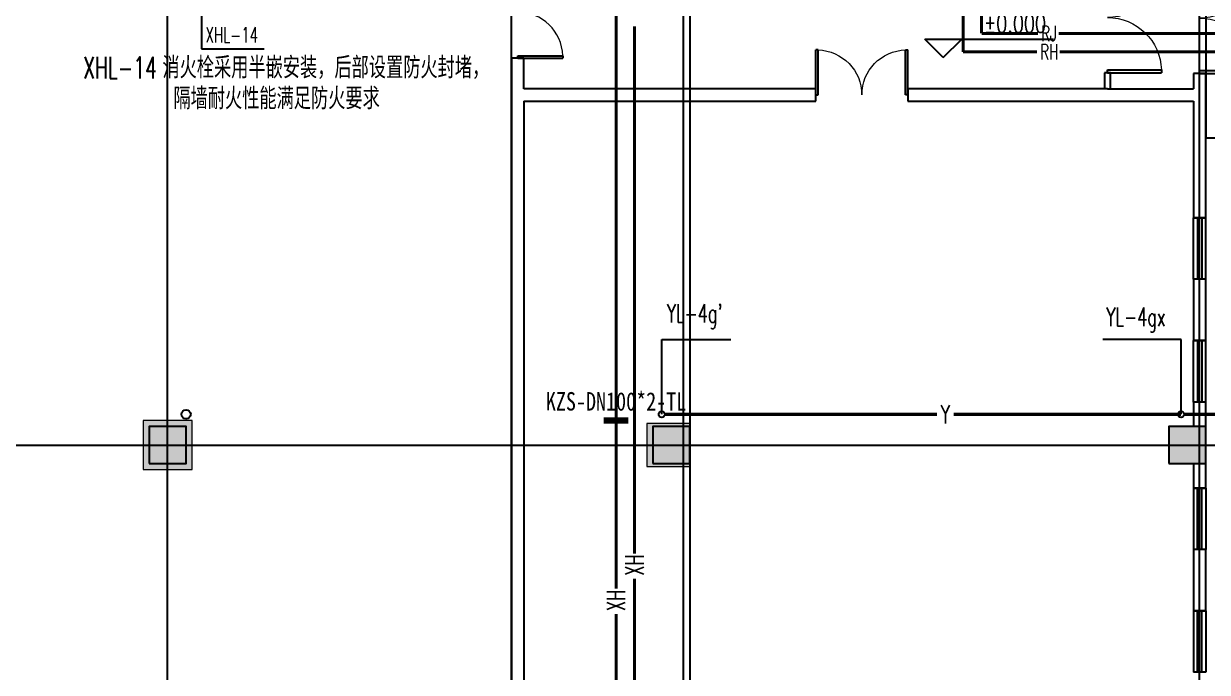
# Model space of a CAD drawing. Extents: x 817814 to 953178, y -139555 to 106956.
# Drawn here: x 893150 to 912418, y 77409 to 87968 of the extents above; entities that cross this region are included whole.
import ezdxf
from ezdxf.enums import TextEntityAlignment as Align

# ---------------------------------------------------------------- set-up
doc = ezdxf.new("R2010")
doc.units = 0
doc.header["$LTSCALE"] = 1000
doc.header["$MEASUREMENT"] = 0
for name, color, linetype, lineweight in [('15101', 5, 'Continuous', 18), ('P-HOWS-PIPE', 5, 'Continuous', 50), ('P-HOWS-RPIP', 231, 'Continuous', 50), ('P-RAIN-PIPE', 4, 'Continuous', 50)]:
    doc.layers.add(name, color=color, linetype=linetype, lineweight=lineweight)
for name, color, linetype in [('A-Roof-Drng', 8, 'Continuous'), ('COLUMN', 2, 'Continuous'), ('DIM_ELEV', 3, 'Continuous'), ('DOOR_FIRE', 4, 'Continuous'), ('DOTE', 8, 'Continuous'), ('E2-楼梯、坡道', 5, 'Continuous'), ('P-ANNO-TXT', 211, 'Continuous'), ('P-HOWS-IDEN', 160, 'Continuous'), ('P-HOWS-RIDE', 231, 'Continuous'), ('P-PROT-IDEN', 7, 'Continuous'), ('P-PROT-PIPE', 1, 'Continuous'), ('P-RAIN-IDEN', 171, 'Continuous'), ('P-RAIN-VPIP', 7, 'Continuous'), ('PUB_HATCH', 8, 'Continuous'), ('PUB_TEXT', 7, 'Continuous'), ('WALL', 2, 'Continuous'), ('WALL-MOVE', 6, 'Continuous'), ('WINDOW', 4, 'Continuous'), ('抗震支吊架', 2, 'Continuous')]:
    doc.layers.add(name, color=color, linetype=linetype)
doc.layers.add('DIM_MODI', color=6, linetype='Continuous', plot=False)
doc.layers.add('建筑底图', color=6, linetype='Continuous', plot=False)
doc.styles.add('_TCH_DIM', font='SIMPLEX', dxfattribs={"bigfont": 'GBCBIG'})
doc.styles.add('_TWT_DIM_ELE', font='SIMPLEX', dxfattribs={"width": 0.8, "height": 2.5, "bigfont": 'HZTXT'})
doc.styles.add('_TWT_PIPETEXT', font='SIMPLEX', dxfattribs={"width": 0.8, "height": 2.5, "bigfont": 'HZTXT'})
doc.styles.add('_TWT_SERIAL', font='COMPLEX', dxfattribs={"width": 0.8, "height": 3, "bigfont": 'HZTXT'})
doc.styles.add('kzcad', font='', dxfattribs={"width": 0.8})
doc.styles.get('kzcad').set_extended_font_data('SimSun')

# ---------------------------------------------------------------- blocks, each defined once
blk = doc.blocks.new('zhuzi')
at = {"layer": '15101'}
h = blk.add_hatch(color=256, dxfattribs=at)
h.dxf.hatch_style = 1
h.paths.add_polyline_path([(50957, 5262), (51657, 5262), (51657, 5962), (50957, 5962)])
h.paths.add_polyline_path([(42757, 5162), (43557, 5162), (43557, 5962), (42757, 5962)])
h.paths.add_polyline_path([(34407, 5262), (35107, 5262), (35107, 5962), (34407, 5962)])
h.paths.add_polyline_path([(26007, 5262), (26707, 5262), (26707, 5962), (26007, 5962)])
h.paths.add_polyline_path([(17857, 5162), (18657, 5162), (18657, 5962), (17857, 5962)])
h.paths.add_polyline_path([(59457, 2362), (60057, 2362), (60057, 2962), (59457, 2962)])
h.paths.add_polyline_path([(51057, 2362), (51657, 2362), (51657, 2962), (51057, 2962)])
h.paths.add_polyline_path([(17857, 2362), (18457, 2362), (18457, 2962), (17857, 2962)])
h.paths.add_polyline_path([(9457, 2362), (10057, 2362), (10057, 2962), (9457, 2962)])
h.paths.add_polyline_path([(59457, -2838), (60057, -2838), (60057, -2238), (59457, -2238)])
h.paths.add_polyline_path([(50957, -2888), (51657, -2888), (51657, -2188), (50957, -2188)])
h.paths.add_polyline_path([(42757, -2938), (43557, -2938), (43557, -2138), (42757, -2138)])
h.paths.add_polyline_path([(17857, -2938), (18657, -2938), (18657, -2138), (17857, -2138)])
h.paths.add_polyline_path([(9457, -2838), (10057, -2838), (10057, -2238), (9457, -2238)])
h.paths.add_polyline_path([(59457, -11238), (60057, -11238), (60057, -10638), (59457, -10638)])
h.paths.add_polyline_path([(50957, -11288), (51657, -11288), (51657, -10588), (50957, -10588)])
h.paths.add_polyline_path([(42757, -11338), (43557, -11338), (43557, -10538), (42757, -10538)])
h.paths.add_polyline_path([(17857, -11338), (18657, -11338), (18657, -10538), (17857, -10538)])
h.paths.add_polyline_path([(9457, -11238), (10057, -11238), (10057, -10638), (9457, -10638)])
h.paths.add_polyline_path([(5257, -11238), (5857, -11238), (5857, -10638), (5257, -10638)])
h.paths.add_polyline_path([(59457, -19638), (60057, -19638), (60057, -19038), (59457, -19038)])
h.paths.add_polyline_path([(50957, -19688), (51657, -19688), (51657, -18988), (50957, -18988)])
h.paths.add_polyline_path([(42757, -19738), (43557, -19738), (43557, -18938), (42757, -18938)])
h.paths.add_polyline_path([(17857, -19738), (18657, -19738), (18657, -18938), (17857, -18938)])
h.paths.add_polyline_path([(9457, -19638), (10057, -19638), (10057, -19038), (9457, -19038)])
h.paths.add_polyline_path([(5257, -19638), (5857, -19638), (5857, -19038), (5257, -19038)])
h.paths.add_polyline_path([(59457, -28038), (60057, -28038), (60057, -27438), (59457, -27438)])
h.paths.add_polyline_path([(50957, -28088), (51657, -28088), (51657, -27388), (50957, -27388)])
h.paths.add_polyline_path([(42757, -28138), (43557, -28138), (43557, -27338), (42757, -27338)])
h.paths.add_polyline_path([(17857, -28138), (18657, -28138), (18657, -27338), (17857, -27338)])
h.paths.add_polyline_path([(9457, -28038), (10057, -28038), (10057, -27438), (9457, -27438)])
h.paths.add_polyline_path([(5257, -28038), (5857, -28038), (5857, -27438), (5257, -27438)])
h.paths.add_polyline_path([(59457, -36438), (60057, -36438), (60057, -35838), (59457, -35838)])
h.paths.add_polyline_path([(50957, -36488), (51657, -36488), (51657, -35788), (50957, -35788)])
h.paths.add_polyline_path([(42757, -36538), (43557, -36538), (43557, -35738), (42757, -35738)])
h.paths.add_polyline_path([(17857, -36538), (18657, -36538), (18657, -35738), (17857, -35738)])
h.paths.add_polyline_path([(9457, -36438), (10057, -36438), (10057, -35838), (9457, -35838)])
h.paths.add_polyline_path([(5257, -36438), (5857, -36438), (5857, -35838), (5257, -35838)])
h.paths.add_polyline_path([(59457, -44838), (60057, -44838), (60057, -44238), (59457, -44238)])
h.paths.add_polyline_path([(50957, -44888), (51657, -44888), (51657, -44188), (50957, -44188)])
h.paths.add_polyline_path([(42757, -44938), (43557, -44938), (43557, -44138), (42757, -44138)])
h.paths.add_polyline_path([(17857, -44938), (18657, -44938), (18657, -44138), (17857, -44138)])
h.paths.add_polyline_path([(9457, -44838), (10057, -44838), (10057, -44238), (9457, -44238)])
h.paths.add_polyline_path([(59457, -50038), (60057, -50038), (60057, -49438), (59457, -49438)])
h.paths.add_polyline_path([(51057, -50038), (51657, -50038), (51657, -49438), (51057, -49438)])
h.paths.add_polyline_path([(17857, -50038), (18457, -50038), (18457, -49438), (17857, -49438)])
h.paths.add_polyline_path([(9457, -50038), (10057, -50038), (10057, -49438), (9457, -49438)])
h.paths.add_polyline_path([(50957, -53038), (51657, -53038), (51657, -52338), (50957, -52338)])
h.paths.add_polyline_path([(42757, -53038), (43557, -53038), (43557, -52238), (42757, -52238)])
h.paths.add_polyline_path([(34407, -53038), (35107, -53038), (35107, -52338), (34407, -52338)])
h.paths.add_polyline_path([(26007, -53038), (26707, -53038), (26707, -52338), (26007, -52338)])
h.paths.add_polyline_path([(17857, -53038), (18657, -53038), (18657, -52238), (17857, -52238)])
at = {"layer": '15101', "linetype": 'Continuous'}
for points in [[(42757, -11338), (43557, -11338), (43557, -10538), (42757, -10538)], [(50957, -11288), (51657, -11288), (51657, -10588), (50957, -10588)], [(59457, -11238), (60057, -11238), (60057, -10638), (59457, -10638)]]:
    blk.add_lwpolyline(points, close=True, dxfattribs=at)
blk = doc.blocks.new('_FZH')
blk.add_lwpolyline([(-0.5, -0.5), (0.5, -0.5), (0.5, 0.5), (-0.5, 0.5)], close=True)
at = {"layer": 'PUB_HATCH'}
blk.add_solid([(-0.5, -0.5), (0.5, -0.5), (-0.5, 0.5), (0.5, 0.5)], dxfattribs=at)
blk = doc.blocks.new('$TCHSYS$WIN2D')
for p, q in [((-0.5, 0.5), (0.5, 0.5)), ((-0.5, 0.5), (-0.5, -0.5)), ((0.5, 0.5), (0.5, -0.5)), ((0.5, 0.167), (-0.5, 0.167)), ((0.5, -0.167), (-0.5, -0.167)), ((-0.5, -0.5), (0.5, -0.5))]:
    blk.add_line(p, q)
blk = doc.blocks.new('$DorLib2D$00000002')
for p, q in [((-0.5, 0), (-0.5, 0.4875)), ((-0.475, 0.4875), (-0.5, 0.4875)), ((-0.475, 0), (-0.475, 0.4875)), ((0.475, 0), (0.475, 0.4875)), ((0.475, 0.4875), (0.5, 0.4875)), ((0.5, 0), (0.5, 0.4875)), ((-0.5, 0), (-0.475, 0)), ((0.5, 0), (0.475, 0))]:
    blk.add_line(p, q)
at = {"lineweight": 13}
for centre, start, end in [((-0.4875, 0), 0, 88.53072), ((0.4875, 0), 91.46928, 180)]:
    blk.add_arc(centre, 0.4875, start, end, dxfattribs=at)
blk = doc.blocks.new('xdzcdxcvf')
at = {"layer": 'A-Roof-Drng'}
blk.add_circle((556121.4, 97537.7), 75, dxfattribs=at)
at = {"layer": 'DIM_ELEV'}
for p, q in [((568447.8, 103346.3), (568147.8, 103646.3)), ((568147.8, 103646.3), (570242.2, 103646.3)), ((568447.8, 103346.3), (568747.8, 103646.3))]:
    blk.add_line(p, q, dxfattribs=at)
at = {"layer": 'DOTE'}
for p, q in [((555821.4, 52467.1), (555821.4, 117010.8)), ((564221.4, 52467.1), (564221.4, 117010.8)), ((572621.4, 52467.1), (572621.4, 117010.8)), ((512626.4, 97037.7), (579032.5, 97037.7))]:
    blk.add_line(p, q, dxfattribs=at)
at = {"layer": 'E2-楼梯、坡道'}
blk.add_lwpolyline([(572721.4, 102037.7), (574721.4, 102037.7), (574721.4, 105937.7), (572721.4, 105937.7)], close=True, dxfattribs=at)
at = {"layer": 'WALL'}
for p, q in [((561621.4, 103337.7), (561421.4, 103337.7)), ((561421.4, 103337.7), (561421.4, 102737.7)), ((561621.4, 102837.7), (561621.4, 103337.7)), ((572721.4, 103087.7), (572521.4, 103087.7)), ((572521.4, 103087.7), (572521.4, 102837.7)), ((572721.4, 102737.7), (572721.4, 103087.7)), ((561421.4, 102737.7), (561421.4, 88537.7)), ((566371.8, 102837.7), (561621.4, 102837.7)), ((566371.8, 102637.7), (566371.8, 102837.7)), ((571121.4, 102837.7), (567871.8, 102837.7)), ((567871.8, 102837.7), (567871.8, 102637.7)), ((571121.4, 102837.7), (572521.4, 102837.7)), ((572721.4, 100737.7), (572721.4, 102737.7)), ((561621.4, 102637.7), (566371.8, 102637.7)), ((561621.4, 102637.7), (561621.4, 88737.7)), ((567871.8, 102637.7), (571121.4, 102637.7)), ((571121.4, 102637.7), (572521.4, 102637.7)), ((572521.4, 102637.7), (572521.4, 100737.7)), ((572521.4, 100737.7), (572721.4, 100737.7)), ((572721.4, 99737.7), (572521.4, 99737.7)), ((572521.4, 99737.7), (572521.4, 98737.7)), ((572721.4, 98737.7), (572721.4, 99737.7)), ((572521.4, 98737.7), (572721.4, 98737.7)), ((572721.4, 97737.7), (572521.4, 97737.7)), ((572521.4, 97737.7), (572521.4, 97337.7)), ((572721.4, 97337.7), (572721.4, 97737.7)), ((572521.4, 96737.7), (572521.4, 96337.7)), ((572721.4, 96337.7), (572721.4, 96737.7)), ((572521.4, 96337.7), (572721.4, 96337.7)), ((572721.4, 95337.7), (572521.4, 95337.7)), ((572521.4, 95337.7), (572521.4, 94337.7)), ((572721.4, 94337.7), (572721.4, 95337.7)), ((572521.4, 94337.7), (572721.4, 94337.7))]:
    blk.add_line(p, q, dxfattribs=at)
at = {"layer": 'WALL-MOVE'}
for p, q in [((571171.4, 103097.7), (571071.4, 103097.7)), ((571071.4, 103097.7), (571071.4, 102837.7)), ((571171.4, 102837.7), (571171.4, 103097.7))]:
    blk.add_line(p, q, dxfattribs=at)
blk.add_blockref('zhuzi', (512664.2, 107975.3))
at = {"layer": 'COLUMN', "xscale": 600, "yscale": 600, "zscale": 600}
for p in [(555821.4, 97037.7), (564021.4, 97037.7), (572421.4, 97037.7)]:
    blk.add_blockref('_FZH', p, dxfattribs=at)
at = {"layer": 'DOOR_FIRE', "xscale": 1500, "yscale": 1500, "zscale": 200, "rotation": 270}
blk.add_blockref('$DorLib2D$00000002', (561521.4, 104087.7), dxfattribs=at)
at = {"layer": 'WINDOW'}
for name, p, xscale, yscale, zscale, rotation in [('$DorLib2D$00000002', (571121.4, 103997.7), -1800, 1800, 1800, 270), ('$DorLib2D$00000002', (572621.4, 103987.7), -1800, 1800, 1800, 270), ('$DorLib2D$00000002', (567121.8, 102737.7), -1500, 1500, -1500, 359.9999999999952), ('$TCHSYS$WIN2D', (572621.4, 100237.7), -1000, 200, 1000, 270), ('$TCHSYS$WIN2D', (572621.4, 98237.7), -1000, 200, 1000, 270), ('$TCHSYS$WIN2D', (572621.4, 95837.7), 1000, 200, -1000, 270), ('$TCHSYS$WIN2D', (572621.4, 93837.7), 1000, 200, -1000, 270)]:
    blk.add_blockref(name, p, dxfattribs=dict(at, xscale=xscale, yscale=yscale, zscale=zscale, rotation=rotation))
at = {"layer": 'PUB_TEXT', "style": '_TCH_DIM', "width": 0.705882}
blk.add_text('%%P0.000', height=297.5, dxfattribs=at).set_placement((569112.2, 103751.3))

msp = doc.modelspace()

# ---------------------------------------------------------------- linework, layer by layer
at = {"layer": 'DIM_MODI', "color": 8}
msp.add_lwpolyline([(895393.4, 97409.2), (895393.4, 98009.2), (903993.4, 98009.2), (903993.4, 72609.2), (901093.4, 72609.2), (901093.4, 89409.2), (895393.4, 89409.2), (895393.4, 98009.2)], dxfattribs=at)
at = {"layer": 'P-HOWS-PIPE', "const_width": 50}
for points in [[(908743.4, 90209.2), (908743.4, 87809.2)], [(908743.4, 87809.2), (909662.5, 87809.2)], [(909998.7, 87809.2), (912945.3, 87809.2)]]:
    msp.add_lwpolyline(points, dxfattribs=at)
at = {"layer": 'P-HOWS-RPIP', "const_width": 50}
for points in [[(908443.4, 90209.2), (908443.4, 87509.2)], [(908443.4, 87509.2), (909647.3, 87509.2)], [(910013.9, 87509.2), (912901.6, 87509.2)]]:
    msp.add_lwpolyline(points, dxfattribs=at)
at = {"layer": 'P-PROT-IDEN', "linetype": 'ByBlock'}
for p, q in [((896043.4, 89759.2, -3000), (896043.4, 87559.3, -3000)), ((896043.4, 87559.3, -3000), (897065.3, 87559.3, -3000))]:
    msp.add_line(p, q, dxfattribs=at)
at = {"layer": 'P-PROT-PIPE', "const_width": 50}
for points in [[(902793.4, 78768.5), (902793.4, 88525.7)], [(903093.4, 79342.4), (903093.4, 87927)], [(903093.4, 73559.2), (903093.4, 78931.5)], [(902793.4, 73259.2), (902793.4, 78357.6)]]:
    msp.add_lwpolyline(points, dxfattribs=at)
at = {"layer": 'P-RAIN-IDEN'}
for p, q in [((903537.4, 81609.2), (903537.4, 82825.4)), ((903537.4, 82825.4), (904659.8, 82825.4)), ((911991.2, 82825.4), (910716.2, 82825.4)), ((911991.2, 81609.2), (911991.2, 82825.4))]:
    msp.add_line(p, q, dxfattribs=at)
at = {"layer": 'P-RAIN-PIPE', "const_width": 50}
for points in [[(903587.4, 81609.2), (908016.1, 81609.2)], [(908289.8, 81609.2), (911991.2, 81609.2)], [(912041.2, 81609.2), (912741.4, 81609.2)]]:
    msp.add_lwpolyline(points, dxfattribs=at)
at = {"layer": 'P-RAIN-VPIP'}
for centre in [(903537.4, 81609.2), (911991.2, 81609.2)]:
    msp.add_circle(centre, 50, dxfattribs=at)
at = {"layer": '抗震支吊架', "color": 4, "const_width": 100}
msp.add_lwpolyline([(902593.4, 81509.2), (902993.4, 81509.2)], dxfattribs=at)

# ---------------------------------------------------------------- block references
at = {"layer": '建筑底图'}
msp.add_blockref('xdzcdxcvf', (339672, -15928.4), dxfattribs=at)

# ---------------------------------------------------------------- texts
at = {"layer": 'P-ANNO-TXT', "color": 1, "style": '_TWT_DIM_ELE'}
for s, width, p in [('XHL-14', 0.64, (894117.6, 87077.1)), ('消火栓采用半嵌安装，后部设置防火封堵，', 0.8, (895408.2, 87077.1)), ('隔墙耐火性能满足防火要求', 0.8, (895587.3, 86575.2))]:
    msp.add_text(s, height=350, dxfattribs=dict(at, width=width)).set_placement(p)
at = {"layer": 'P-HOWS-IDEN', "style": '_TWT_PIPETEXT', "width": 0.64}
msp.add_text('RJ', height=250, dxfattribs=at).set_placement((909712.5, 87684.2))
at = {"layer": 'P-HOWS-RIDE', "style": '_TWT_PIPETEXT', "width": 0.64}
msp.add_text('RH', height=250, dxfattribs=at).set_placement((909697.3, 87384.2))
at = {"layer": 'P-PROT-IDEN', "color": 7, "linetype": 'ByBlock', "style": '_TWT_SERIAL', "width": 0.64}
msp.add_text('XHL-14', height=250, dxfattribs=at).set_placement((896108.6, 87659.3, -3000))
at = {"layer": 'P-PROT-IDEN', "style": '_TWT_PIPETEXT', "width": 0.64}
for p in [(903243.4, 78981.5), (902943.4, 78407.6)]:
    msp.add_text('XH', height=300, rotation=90, dxfattribs=at).set_placement(p)
at = {"layer": 'P-RAIN-IDEN', "color": 7, "style": '_TWT_SERIAL', "width": 0.64}
for s, p in [("YL-4g'", (903621.6, 83102.6)), ('YL-4gx', (910776.2, 83045.4))]:
    msp.add_text(s, height=300, dxfattribs=at).set_placement(p)
at = {"layer": 'P-RAIN-IDEN', "style": '_TWT_PIPETEXT', "width": 0.64}
msp.add_text('Y', height=300, dxfattribs=at).set_placement((908079.8, 81459.2))
at = {"layer": '抗震支吊架', "color": 4, "style": 'kzcad', "width": 0.8}
msp.add_text('KZS-DN100*2-TL', height=300, rotation=359.88539, dxfattribs=at).set_placement((902793.4, 81669.2), align=Align.CENTER)

doc.saveas('drawing.dxf')
